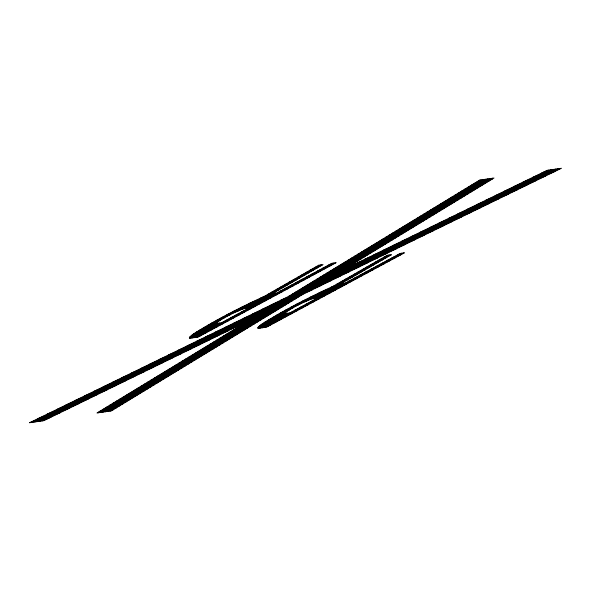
<?xml version="1.0" encoding="UTF-8"?>
<svg xmlns="http://www.w3.org/2000/svg" width="591" height="591" viewBox="0 0 591 591"><rect width="100%" height="100%" fill="white"/><g stroke="black" fill="none" stroke-linecap="round" stroke-linejoin="round"><path stroke-width="0.89" d="M478.599 180.75L480.424 179.989M475.149 182.855L482.854 179.642M471.699 184.953L485.285 179.287M468.249 187.052L487.723 178.933M464.799 189.15L490.153 178.585M461.349 191.248L492.584 178.231M457.899 193.346L492.532 178.918M454.449 195.451L489.082 181.016M450.999 197.549L485.632 183.114M447.55 199.647L482.182 185.212M444.1 201.745L478.732 187.31M440.65 203.843L475.282 189.415M437.2 205.949L471.832 191.514M433.75 208.047L468.382 193.612M430.3 210.145L464.932 195.71M426.85 212.243L461.482 197.808M423.4 214.341L458.032 199.913M419.95 216.446L454.582 202.011M416.5 218.544L451.132 204.109M413.05 220.642L447.683 206.207M409.6 222.741L444.233 208.305M406.15 224.839L440.783 210.411M402.7 226.944L437.333 212.509M399.25 229.042L433.883 214.607M395.8 231.14L430.433 216.705M392.35 233.238L426.983 218.803M388.9 235.336L423.533 220.908M385.45 237.434L420.083 223.006M314.331 267.738L321.231 264.864M382 239.54L416.633 225.105M541.711 172.978L548.537 170.134M310.09 270.168L321.999 265.204M378.55 241.638L413.183 227.203M532.38 177.529L550.975 169.78M305.843 272.599L317.759 267.634M375.1 243.736L409.733 229.301M523.05 182.08L553.405 169.432M301.602 275.029L313.511 270.065M371.65 245.834L406.283 231.399M513.712 186.63L555.836 169.078M297.362 277.46L309.27 272.495M368.2 247.932L402.833 233.504M504.382 191.181L558.273 168.723M293.114 279.89L305.03 274.926M328.057 265.329L333.39 263.106M364.75 250.037L399.383 235.602M495.051 195.732L560.704 168.376M288.873 282.321L300.789 277.356M322.642 268.248L335.828 262.751M361.3 252.135L395.933 237.7M485.713 200.283L554.986 171.42M284.633 284.751L296.542 279.787M317.234 271.158L331.233 265.329M357.851 254.233L392.483 239.798M476.383 204.833L545.648 175.97M280.393 287.174L292.301 282.217M311.826 274.076L325.818 268.248M354.401 256.331L389.033 241.896M467.053 209.384L536.318 180.521M276.145 289.605L288.061 284.64M306.411 276.994L320.411 271.166M350.951 258.43L385.583 244.002M457.722 213.935L526.987 185.072M271.904 292.035L283.813 287.071M301.004 279.912L314.996 274.076M347.501 260.535L382.133 246.1M448.384 218.485L517.65 189.622M267.664 294.466L279.573 289.501M295.589 282.83L309.588 276.994M344.051 262.633L378.683 248.198M439.054 223.043L508.319 194.173M260.542 298.093L275.332 291.932M290.181 285.741L304.173 279.912M340.601 264.731L375.233 250.296M429.723 227.594L498.989 198.724M249.04 303.552L272.879 293.616M284.766 288.659L298.765 282.83M337.151 266.829L371.783 252.394M420.386 232.145L489.658 203.274M240.323 307.845L275.31 293.262M279.358 291.577L293.358 285.749M333.701 268.927L368.333 254.499M411.055 236.695L480.32 207.825M233.053 311.538L287.943 288.659M330.251 271.033L364.883 256.597M401.725 241.246L470.99 212.376M226.73 314.833L282.535 291.577M326.801 273.131L361.433 258.695M392.394 245.797L461.66 216.927M221.115 317.832L277.12 294.495M323.351 275.229L357.983 260.794M383.057 250.348L452.322 221.477M216.055 320.61L230.246 314.693M245.058 308.517L271.712 297.413M319.901 277.327L354.534 262.892M373.726 254.898L442.991 226.028M211.445 323.188L224.506 317.744M247.489 308.17L266.297 300.331M316.451 279.425L351.084 264.997M364.396 259.449L433.661 230.579M207.227 325.611L220.665 320.004M246.89 309.078L260.89 303.242M313.001 281.53L347.634 267.095M355.058 264L424.331 235.129M203.348 327.887L217.961 321.8M241.483 311.996L255.482 306.16M309.551 283.628L344.184 269.193M345.728 268.55L414.993 239.68M199.773 330.037L216.491 323.07M236.075 314.914L250.067 309.078M306.101 285.726L405.662 244.238M196.197 332.194L217.229 323.425M230.66 317.825L244.659 311.996M302.651 287.824L396.332 248.789M193.412 334.011L219.667 323.07M225.252 320.743L239.244 314.914M299.201 289.922L386.994 253.34M191.381 335.525L233.837 317.825M295.751 292.02L377.664 257.89M190.036 336.744L228.422 320.743M292.301 294.126L368.333 262.441M189.408 337.668L223.014 323.661M288.851 296.224L359.003 266.992M189.733 338.192L217.606 326.579M280.4 300.405L349.665 271.542M383.389 257.484L389.343 255.002M191.839 337.978L212.191 329.497M271.07 304.956L340.335 276.093M379.149 259.914L391.057 254.95M194.276 337.624L206.784 332.415M261.739 309.507L331.004 280.644M374.908 262.345L386.817 257.38M196.707 337.269L201.368 335.326M252.401 314.057L321.667 285.194M370.66 264.775L382.576 259.811M243.071 318.608L312.336 289.745M366.42 267.206L378.329 262.241M233.74 323.166L303.006 294.296M362.18 269.636L374.088 264.672M397.285 255.009L401.511 253.244M224.403 327.717L299.341 296.483M357.939 272.067L369.848 267.102M391.87 257.92L403.941 252.889M215.072 332.268L295.892 298.588M353.691 274.497L365.607 269.533M386.462 260.838L400.454 255.009M205.742 336.818L292.442 300.686M349.451 276.928L361.36 271.963M381.047 263.756L395.047 257.92M196.411 341.369L288.992 302.784M345.21 279.351L357.119 274.394M375.64 266.674L389.632 260.838M187.074 345.92L285.542 304.882M340.963 281.781L352.879 276.817M370.225 269.592L384.224 263.756M177.743 350.47L247.008 321.6M247.452 321.415L282.092 306.98M336.722 284.212L348.631 279.248M364.817 272.503L378.816 266.674M168.413 355.021L237.678 326.151M244.002 323.513L278.642 309.086M331.071 287.233L344.39 281.678M359.409 275.421L373.401 269.592M159.075 359.572L228.34 330.701M240.559 325.619L275.192 311.184M318.904 292.966L341 283.754M353.994 278.339L367.994 272.51M149.745 364.122L219.01 335.252M237.109 327.717L271.742 313.282M309.906 297.376L343.43 283.407M348.587 281.257L362.579 275.421M140.414 368.673L209.679 339.81M233.659 329.815L268.292 315.38M302.474 301.137L357.171 278.339M131.076 373.224L200.349 344.361M230.209 331.913L264.842 317.478M296.039 304.476L351.756 281.257M121.746 377.775L191.011 348.912M226.759 334.011L261.392 319.583M290.336 307.519L346.348 284.175M112.416 382.325L181.681 353.462M223.309 336.109L257.942 321.681M285.202 310.319L299.807 304.232M304.853 301.809A10.579 1.271 -25.7 0 1 313.104 298.669L340.941 287.093M103.085 386.876L172.35 358.013M219.859 338.215L254.492 323.779M280.533 312.927L293.631 307.468M315.609 298.307L335.525 290.004M93.747 391.427L163.013 362.564M216.409 340.313L251.042 325.877M276.263 315.365L289.59 309.81M316.119 298.758L330.118 292.922M84.417 395.977L153.682 367.114M212.959 342.411L247.592 327.975M272.333 317.663L286.746 311.656M310.711 301.676L324.703 295.84M75.087 400.528L144.352 371.665M209.51 344.509L244.142 330.081M268.72 319.834L285.047 313.031M305.296 304.587L319.295 298.758M65.749 405.079L135.021 376.216M206.06 346.607L240.692 332.179M265.123 321.992L285.379 313.548M299.888 307.505L313.88 301.676M56.418 409.629L125.684 380.767M202.61 348.712L237.242 334.277M262.219 323.868L287.78 313.215M294.473 310.423L308.472 304.587M47.088 414.18L116.353 385.317M199.16 350.81L233.792 336.375M260.084 325.419L303.065 307.505M37.758 418.738L107.023 389.868M195.71 352.908L230.342 338.473M258.644 326.675L297.65 310.423M29.846 422.691L97.685 394.419M192.26 355.006L226.892 340.571M257.912 327.643L292.242 313.341M32.276 422.343L88.355 398.969M188.81 357.104L223.442 342.677M258.001 328.271L286.827 316.259M34.706 421.989L79.024 403.52M185.36 359.21L219.992 344.775M259.959 328.116L281.419 319.17M37.144 421.634L69.694 408.071M181.91 361.308L216.542 346.873M262.389 327.761L276.004 322.088M39.575 421.287L60.356 412.621M178.46 363.406L213.092 348.971M264.827 327.414L270.597 325.006M42.005 420.932L51.025 417.172M175.01 365.504L209.642 351.069M171.56 367.602L206.193 353.174M168.11 369.707L202.743 355.272M164.66 371.805L199.293 357.37M161.21 373.904L195.843 359.468M157.76 376.002L192.393 361.566M154.31 378.1L188.943 363.672M150.86 380.205L185.493 365.77M147.41 382.303L182.043 367.868M143.96 384.401L178.593 369.966M140.51 386.499L175.143 372.064M137.06 388.597L171.693 374.169M133.61 390.695L168.243 376.268M130.16 392.801L164.793 378.366M126.71 394.899L161.343 380.464M123.26 396.997L157.893 382.562M119.81 399.095L154.443 384.66M116.361 401.193L150.993 386.765M112.911 403.298L147.543 388.863M109.461 405.396L144.093 390.961M106.011 407.495L140.643 393.059M102.561 409.593L137.193 395.157M99.111 411.691L133.743 397.263M97.958 412.836L130.293 399.361M100.396 412.481L126.843 401.459M102.827 412.126L123.393 403.557M105.257 411.779L119.943 405.655M107.695 411.425L116.493 407.76M110.125 411.07L113.044 409.858M313.104 298.669L317.441 298.041L289.856 312.912L285.519 313.54A9.862 1.182 -25.7 0 1 285.756 312.373A21.572 2.593 -25.7 0 1 307.01 300.849M236.393 311.716A10.579 1.271 -25.7 0 1 244.644 308.583L248.981 307.955L221.396 322.819L217.06 323.447A9.862 1.182 -25.7 0 1 217.296 322.28A21.572 2.593 -25.7 0 1 238.55 310.755M247.718 321.26L97.005 412.969L111.33 410.9L302.658 294.466L561.45 168.265L547.126 170.341L343.282 269.74L493.995 178.031L479.67 180.1L288.342 296.534L29.55 422.735L43.874 420.659L247.718 321.26M318.712 265.226L264.532 296.261A90.94 10.926 -25.7 0 0 199.233 330.369A26.543 3.191 -25.7 0 0 189.475 338.178A46.327 5.563 -25.7 0 0 190.442 338.192L198.155 337.062L336.08 262.714L331.736 263.342L276.566 293.084L272.229 293.712L323.055 264.598L318.712 265.226M387.179 255.319L332.992 286.347A90.94 10.926 -25.7 0 0 267.693 320.455A26.543 3.191 -25.7 0 0 257.935 328.264A46.327 5.563 -25.7 0 0 258.902 328.278L266.615 327.155L404.54 252.808L400.196 253.436L345.026 283.17L340.689 283.798L391.515 254.691L387.179 255.319"/></g></svg>
